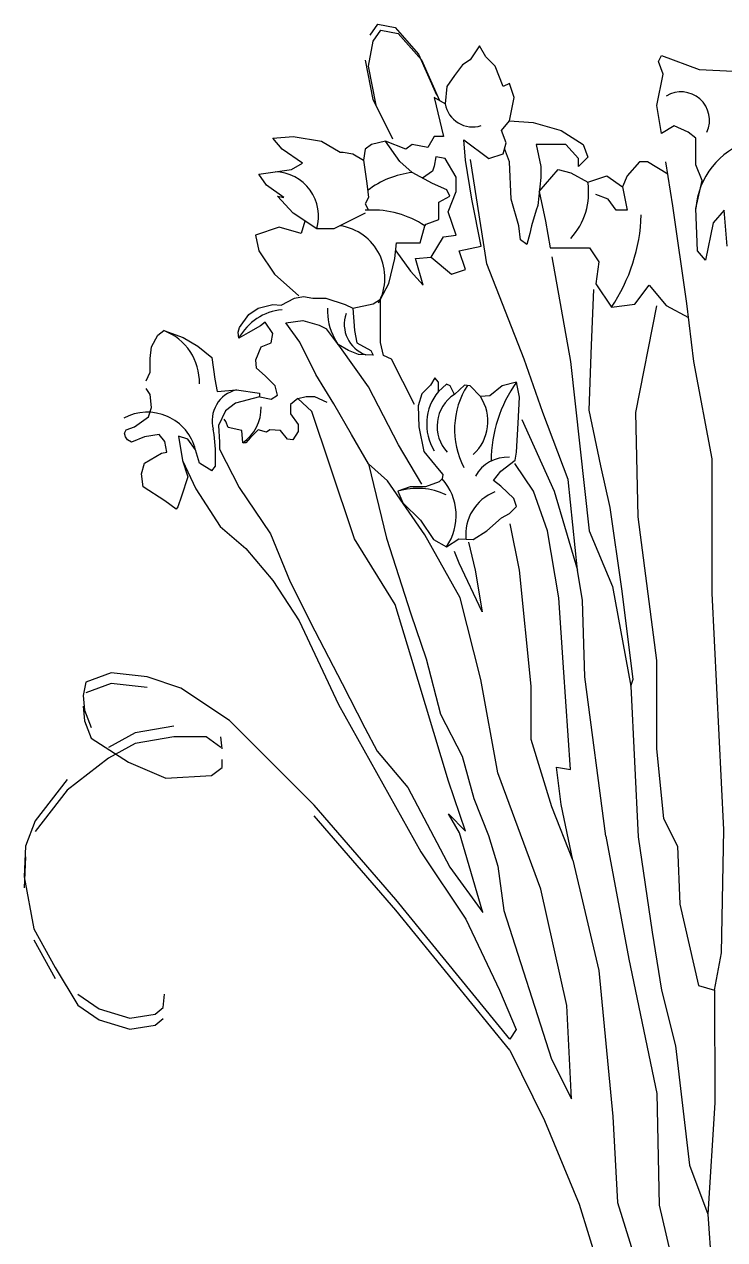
# Model space of a CAD drawing. Header units: inches. Extents: x 10 to 52.5, y 12.2 to 37.
# Drawn here: x 40.1351 to 40.2691, y 34.1819 to 34.4146 of the extents above; entities that cross this region are included whole.
import ezdxf

# ---------------------------------------------------------------- set-up
doc = ezdxf.new("R2010")
doc.units = ezdxf.units.IN
doc.header["$MEASUREMENT"] = 0
doc.layers.add('02', color=2, linetype='Continuous')

msp = doc.modelspace()

# ---------------------------------------------------------------- linework, layer by layer
at = {"layer": '02'}
for p, q in [((40.20125882430448, 34.4125140405726), (40.20275749532021, 34.4146100559214)), ((40.20275749532021, 34.4146100559214), (40.20605456349886, 34.41401119201913)), ((40.20182891944869, 34.41137499237669), (40.20332759046442, 34.41347100769639)), ((40.20332759046442, 34.41347100769639), (40.20662465864307, 34.41287214382322)), ((40.20605456349886, 34.41401119201913), (40.21055057072527, 34.40892087380638)), ((40.20662465864307, 34.41287214382322), (40.21112066610231, 34.40778182558137)), ((40.20092971795685, 34.40658410444161), (40.20182891944869, 34.41137499237669)), ((40.22220843295081, 34.41047390457828), (40.22041002996712, 34.40777902864505)), ((40.22340737199857, 34.40837788922948), (40.22220843295081, 34.41047390457828)), ((40.20185829382836, 34.40023738548047), (40.20035962281263, 34.40772315263752)), ((40.21055057072527, 34.40892087380638), (40.21399512803628, 34.40113288272408)), ((40.21112066610231, 34.40778182558137), (40.21456522318049, 34.39999383449907)), ((40.22041002996712, 34.40777902864505), (40.21891136477216, 34.40688073778296)), ((40.2252057691615, 34.40658130750529), (40.22340737199857, 34.40837788922948)), ((40.25642483015991, 34.40746070587778), (40.25702429968378, 34.40865842701754)), ((40.25732403165176, 34.40506526025132), (40.25642483015991, 34.40746070587778)), ((40.25702429968378, 34.40865842701754), (40.26421790556497, 34.40596355111342)), ((40.2024283892054, 34.39909833728456), (40.20092971795685, 34.40658410444161)), ((40.21891136477216, 34.40688073778296), (40.21741269352361, 34.40478472246326)), ((40.22670444017722, 34.4026887104323), (40.2252057691615, 34.40658130750529)), ((40.26421790556497, 34.40596355111342), (40.27081204774304, 34.40566412083575)), ((40.21741269352361, 34.40478472246326), (40.21591402832865, 34.4026887104323)), ((40.22790337363704, 34.40328757101673), (40.22670444017722, 34.4026887104323)), ((40.22880257512889, 34.4005926950835), (40.22790337363704, 34.40328757101673)), ((40.25612509819194, 34.39907664782953), (40.25732403165176, 34.40506526025132)), ((40.21561429053991, 34.39939497394374), (40.21351615582108, 34.4005926950835)), ((40.21351615582108, 34.4005926950835), (40.21531455880477, 34.39310693124429)), ((40.21591402832865, 34.4026887104323), (40.21561429053991, 34.39939497394374)), ((40.22790337363704, 34.39610123742608), (40.22880257512889, 34.4005926950835)), ((40.20560198845788, 34.39259980878563), (40.20185829382836, 34.40023738548047)), ((40.25702429968378, 34.39368689602128), (40.25612509819194, 34.39907664782953)), ((40.22640470820925, 34.39430465241315), (40.22790337363704, 34.39610123742608)), ((40.22790337363704, 34.39610123742608), (40.23243780862986, 34.39578711006328)), ((40.2273039097011, 34.39190920678669), (40.22640470820925, 34.39430465241315)), ((40.23243780862986, 34.39578711006328), (40.23783301758095, 34.39428995529892)), ((40.23783301758095, 34.39428995529892), (40.24202929307221, 34.39159507939479)), ((40.25942216637059, 34.39518405078564), (40.25702429968378, 34.39368689602128)), ((40.26211977084613, 34.39398632961678), (40.25942216637059, 34.39518405078564)), ((40.26361844186186, 34.39278860515918), (40.26211977084613, 34.39398632961678)), ((40.1826423971027, 34.39280889940568), (40.18653893480523, 34.39310832971245)), ((40.18444079426563, 34.39071288408599), (40.1826423971027, 34.39280889940568)), ((40.18653893480523, 34.39310832971245), (40.19193413793555, 34.39221003553251)), ((40.19193413793555, 34.39221003553251), (40.19553094367011, 34.39011402350155)), ((40.20152561632431, 34.39161117494808), (40.20032668286449, 34.39071288408599)), ((40.20422322079985, 34.39221003553251), (40.20152561632431, 34.39161117494808)), ((40.2069208252754, 34.38831743845952), (40.20422322079985, 34.39221003553251)), ((40.20812094710282, 34.39071148561783), (40.20422322079985, 34.39221003553251)), ((40.20931988615057, 34.39160977647992), (40.20812094710282, 34.39071148561783)), ((40.21231722236126, 34.39101091589549), (40.20931988615057, 34.39160977647992)), ((40.21351615582108, 34.39310693124429), (40.21231722236126, 34.39101091589549)), ((40.21531455880477, 34.39310693124429), (40.21351615582108, 34.39310693124429)), ((40.21951082847527, 34.38861547029813), (40.2192110965073, 34.39250807065986)), ((40.2192110965073, 34.39250807065986), (40.22400683570168, 34.38891490386453)), ((40.22670444017722, 34.38981319475573), (40.2273039097011, 34.39190920678669)), ((40.23873221907279, 34.39159507939479), (40.23303727815374, 34.39159507939479)), ((40.23303727815374, 34.39159507939479), (40.23393647964559, 34.38740305201503)), ((40.24113009158037, 34.38890020349066), (40.23873221907279, 34.39159507939479)), ((40.24202929307221, 34.39159507939479), (40.24292848851047, 34.38919963705706)), ((40.26361844186186, 34.38769828691733), (40.26361844186186, 34.39278860515918)), ((40.18833733778893, 34.38801800818186), (40.18444079426563, 34.39071288408599)), ((40.19553094367011, 34.39011402350155), (40.19613041342682, 34.39011402350155)), ((40.19613041342682, 34.39011402350155), (40.19792881617769, 34.38981459322389)), ((40.19792881617769, 34.38981459322389), (40.20002695112935, 34.38861686876629)), ((40.20032668286449, 34.39071288408599), (40.20002695112935, 34.38861686876629)), ((40.21382220890819, 34.38921572603289), (40.21352247694022, 34.38741914430869)), ((40.21562061189189, 34.38891629575522), (40.21382220890819, 34.38921572603289)), ((40.21771875243149, 34.3853231289599), (40.21562061189189, 34.38891629575522)), ((40.22400683570168, 34.38891490386453), (40.22670444017722, 34.38981319475573)), ((40.22794180722422, 34.38830134290623), (40.22700417493916, 34.39086120075666)), ((40.24113009158037, 34.38740305201503), (40.24113009158037, 34.38890020349066)), ((40.24292848851047, 34.38919963705706), (40.24202929307221, 34.38830134290623)), ((40.17994479262716, 34.38592199283306), (40.18623919724933, 34.38682028701299)), ((40.18623919724933, 34.38682028701299), (40.18833733778893, 34.38801800818186)), ((40.20002695112935, 34.38861686876629), (40.20062642065323, 34.38412541110887)), ((40.20931869778297, 34.38622142642856), (40.2069208252754, 34.38831743845952)), ((40.21322274497225, 34.38652085341749), (40.21126696663423, 34.38517341876872)), ((40.21352247694022, 34.38741914430869), (40.21322274497225, 34.38652085341749)), ((40.22070976752303, 34.38112970642982), (40.21951082847527, 34.38861547029813)), ((40.22361239195316, 34.36873447517286), (40.22050015684663, 34.38872148661761)), ((40.22824153895936, 34.38111500934468), (40.22794180722422, 34.38830134290623)), ((40.23363674488365, 34.38261216242103), (40.23724187314956, 34.38679859758707)), ((40.23393647964559, 34.38740305201503), (40.23393647964559, 34.38530703669534)), ((40.23724187314956, 34.38679859758707), (40.23963973983637, 34.38619973371391)), ((40.24202929307221, 34.38830134290623), (40.24113009158037, 34.38740305201503)), ((40.25282802419252, 34.3882957490336), (40.25043015750571, 34.38560087312948)), ((40.25432669520824, 34.3882957490336), (40.25282802419252, 34.3882957490336)), ((40.2582232331436, 34.38590030340714), (40.25432669520824, 34.3882957490336)), ((40.25918082180879, 34.37983837043288), (40.25784700676314, 34.38827732817157)), ((40.26481737532168, 34.38470398070643), (40.26361844186186, 34.38769828691733)), ((40.18144345782212, 34.3838259808021), (40.17994479262716, 34.38592199283306)), ((40.2132152354855, 34.38412541110887), (40.20931869778297, 34.38622142642856)), ((40.21771875243149, 34.38262825305577), (40.21771875243149, 34.3853231289599)), ((40.23393647964559, 34.38530703669534), (40.23333701012171, 34.37991728817582)), ((40.23963973983637, 34.38619973371391), (40.24293681383579, 34.38440315196061)), ((40.24293681383579, 34.38440315196061), (40.24653361980318, 34.38560087312948)), ((40.24653361980318, 34.38560087312948), (40.24953095601386, 34.38350486109852)), ((40.25043015750571, 34.38560087312948), (40.24953095601386, 34.38350486109852)), ((40.26361844186186, 34.37931422889818), (40.26481737532168, 34.38470398070643)), ((40.18474053182154, 34.38143053520474), (40.18144345782212, 34.3838259808021)), ((40.20062642065323, 34.38412541110887), (40.2009261526212, 34.38143053520474)), ((40.21591283996104, 34.38292768994), (40.2132152354855, 34.38412541110887)), ((40.21651230366415, 34.38172996548241), (40.21591283996104, 34.38292768994)), ((40.21622008141576, 34.37873565598278), (40.21771875243149, 34.38262825305577)), ((40.23363674488365, 34.38261216242103), (40.23484400064199, 34.37691738809229)), ((40.24683335153832, 34.38110941547205), (40.24443547903075, 34.38200770633415)), ((40.24953095601386, 34.38350486109852), (40.25043015750571, 34.37901340012326)), ((40.18653893480523, 34.37843622899385), (40.18354159859455, 34.38172996548241)), ((40.18354159859455, 34.38172996548241), (40.18474053182154, 34.38143053520474)), ((40.2009261526212, 34.38143053520474), (40.20032668286449, 34.38023281403588)), ((40.20032668286449, 34.38023281403588), (40.2009261526212, 34.37903508957828)), ((40.21441416871249, 34.38053224431354), (40.21651230366415, 34.38172996548241)), ((40.21441416871249, 34.37723850782498), (40.21441416871249, 34.38053224431354)), ((40.22250817050672, 34.37214678782624), (40.22070976752303, 34.38112970642982)), ((40.22974020997508, 34.37602469110283), (40.22824153895936, 34.38111500934468)), ((40.23333701012171, 34.37991728817582), (40.23303727815374, 34.37901899399589)), ((40.24833202278688, 34.37901340012326), (40.24683335153832, 34.38110941547205)), ((40.26184845772087, 34.36118382771969), (40.25918082180879, 34.37983837043288)), ((40.19103493644371, 34.37544192278295), (40.18653893480523, 34.37843622899385)), ((40.20032668286449, 34.37843622899385), (40.19672987712993, 34.37663964724055)), ((40.2009261526212, 34.37903508957828), (40.20032668286449, 34.37903508957828)), ((40.21201630202568, 34.37634021696289), (40.21441416871249, 34.37723850782498)), ((40.21771875243149, 34.37424419832536), (40.21622008141576, 34.37873565598278)), ((40.23303727815374, 34.37901899399589), (40.23213807689472, 34.37602469110283)), ((40.25043015750571, 34.37901340012326), (40.24833202278688, 34.37901340012326)), ((40.26391817382983, 34.37122960444543), (40.26361844186186, 34.37931422889818)), ((40.26901364475935, 34.37901479859141), (40.26691551004051, 34.37661935299406)), ((40.26961311451605, 34.37212789533663), (40.26901364475935, 34.37901479859141)), ((40.18384133032969, 34.37574135308972), (40.17934532310328, 34.37424420161409)), ((40.18803760000019, 34.37454363192086), (40.18384133032969, 34.37574135308972)), ((40.18878693562447, 34.3769390758884), (40.18803760000019, 34.37454363192086)), ((40.19433201044313, 34.37544192278295), (40.19103493644371, 34.37544192278295)), ((40.19672987712993, 34.37663964724055), (40.19433201044313, 34.37544192278295)), ((40.21081736297793, 34.37274704687883), (40.21171656446977, 34.37604078336739)), ((40.21171656446977, 34.37604078336739), (40.21201630202568, 34.37634021696289)), ((40.23003994194305, 34.3733298151987), (40.22974020997508, 34.37602469110283)), ((40.23213807689472, 34.37602469110283), (40.23183834492675, 34.37452753633846)), ((40.23484400064199, 34.37691738809229), (40.23574320213384, 34.37182706656171)), ((40.26691551004051, 34.37661935299406), (40.26541684484555, 34.3694330194034)), ((40.17934532310328, 34.37424420161409), (40.17994479262716, 34.3712498954323)), ((40.20602162378355, 34.36975274398577), (40.20632136133946, 34.37274704687883)), ((40.20632136133946, 34.37274704687883), (40.21081736297793, 34.37274704687883)), ((40.21291669211796, 34.37005077579528), (40.21532087992392, 34.37394476804769)), ((40.21532087992392, 34.37394476804769), (40.21771875243149, 34.37424419832536)), ((40.23123887540287, 34.37243152101877), (40.23003994194305, 34.3733298151987)), ((40.23183834492675, 34.37452753633846), (40.23123887540287, 34.37243152101877)), ((40.17994479262716, 34.3712498954323), (40.18294212907067, 34.36675843777488)), ((40.20617149244509, 34.3712498954323), (40.20902014836184, 34.36735589989115)), ((40.21831189501545, 34.37124849696414), (40.22250817050672, 34.37214678782624)), ((40.21951082847527, 34.36765533016882), (40.21831189501545, 34.37124849696414)), ((40.23574320213384, 34.37182706656171), (40.24323654580376, 34.37182706656171)), ((40.24323654580376, 34.37182706656171), (40.24503494878746, 34.36913219065758)), ((40.26541684484555, 34.3694330194034), (40.26391817382983, 34.37122960444543)), ((40.20482269032373, 34.36496185273285), (40.20602162378355, 34.36975274398577)), ((40.20991934985368, 34.36975134551761), (40.21291669211796, 34.37005077579528)), ((40.21141802110224, 34.36466102398703), (40.20991934985368, 34.36975134551761)), ((40.21291669211796, 34.37005077579528), (40.2168132298205, 34.36675703930672)), ((40.23072607801742, 34.35052409090571), (40.22361239195316, 34.36873447517286)), ((40.23606134378797, 34.37006694393352), (40.23961818390972, 34.3500799357775)), ((40.24503494878746, 34.36913219065758), (40.24443547903075, 34.36494016330693)), ((40.18294212907067, 34.36675843777488), (40.18761486988961, 34.36261699378377)), ((40.20902014836184, 34.36735589989115), (40.21141802110224, 34.36466102398703)), ((40.2168132298205, 34.36675703930672), (40.21951082847527, 34.36765533016882)), ((40.2032574174039, 34.36200566794145), (40.20482269032373, 34.36496185273285)), ((40.24361963486745, 34.3531890251092), (40.24406423988267, 34.36384876192318)), ((40.24443547903075, 34.36494016330693), (40.24743282129503, 34.3604487056495)), ((40.25192882270067, 34.36104756623394), (40.25462642717621, 34.36464073300016)), ((40.25462642717621, 34.36464073300016), (40.25792350117563, 34.36074813592717)), ((40.17983168256915, 34.36025221771564), (40.18263528948165, 34.3609892626759)), ((40.18263528948165, 34.3609892626759), (40.18425843129381, 34.3608418530261)), ((40.18425843129381, 34.3608418530261), (40.18676692629679, 34.36216853661466)), ((40.18676692629679, 34.36216853661466), (40.1885376270905, 34.36246335591426)), ((40.1885376270905, 34.36246335591426), (40.19030832765139, 34.36216853661466)), ((40.19030832765139, 34.36216853661466), (40.1928168228872, 34.36216853661466)), ((40.1928168228872, 34.36216853661466), (40.19650578322335, 34.3609892626759)), ((40.19650578322335, 34.3609892626759), (40.19798137187473, 34.36025221771564)), ((40.19798137187473, 34.36025221771564), (40.20182535411305, 34.36106925565986)), ((40.20182535411305, 34.36106925565986), (40.2032574174039, 34.36200566794145)), ((40.2032574174039, 34.35370604569329), (40.2032574174039, 34.36200566794145)), ((40.24743282129503, 34.3604487056495), (40.25192882270067, 34.36104756623394)), ((40.26318227276652, 34.3500799357775), (40.26184845772087, 34.36118382771969)), ((40.17629027516096, 34.35656698627866), (40.17806097595467, 34.35907294377688)), ((40.17806097595467, 34.35907294377688), (40.17983168256915, 34.36025221771564)), ((40.19798137187473, 34.36025221771564), (40.19827648378423, 34.35597734765037)), ((40.25606858670226, 34.36073967256237), (40.25206713597736, 34.34030850924904)), ((40.25792350117563, 34.36074813592717), (40.26217554077021, 34.35846088993134)), ((40.17599515743068, 34.3556825316395), (40.17629027516096, 34.35656698627866)), ((40.18027435322738, 34.35686180557826), (40.17791342279389, 34.3555351219897)), ((40.18115970641821, 34.35759885053852), (40.18027435322738, 34.35686180557826)), ((40.18263528948165, 34.3553877123399), (40.18115970641821, 34.35759885053852)), ((40.18514378448463, 34.35745144088872), (40.18839006810895, 34.35789366986722)), ((40.18779983846917, 34.35376620945175), (40.18514378448463, 34.35745144088872)), ((40.18839006810895, 34.35789366986722), (40.19148879880532, 34.35700921522806)), ((40.19148879880532, 34.35700921522806), (40.1929346170321, 34.35629811447001)), ((40.19560225294418, 34.35274486995189), (40.1929346170321, 34.35629811447001)), ((40.1594420786526, 34.35286213670628), (40.1606225495737, 34.3550732749049)), ((40.1606225495737, 34.3550732749049), (40.16180301490686, 34.35595772954406)), ((40.16180301490686, 34.35595772954406), (40.16549197501018, 34.3546310459555)), ((40.16549197501018, 34.3546310459555), (40.16829558797627, 34.35300954635608)), ((40.17614271641224, 34.35450325772985), (40.17599515743068, 34.3556825316395)), ((40.17791342279389, 34.3555351219897), (40.17614271641224, 34.35450325772985)), ((40.18234017175137, 34.35361880309068), (40.18263528948165, 34.3553877123399)), ((40.19517775914147, 34.35332398379109), (40.19443996469936, 34.35450325772985)), ((40.19827648378423, 34.35597734765037), (40.19871916049606, 34.35361880309068)), ((40.15914696674309, 34.35065099850766), (40.1594420786526, 34.35286213670628)), ((40.16829558797627, 34.35300954635608), (40.17095164196081, 34.35079840815746)), ((40.17938900585732, 34.35037579731437), (40.18042191220893, 34.35288175484169)), ((40.18042191220893, 34.35288175484169), (40.18234017175137, 34.35361880309068)), ((40.19089856334477, 34.34757502380529), (40.18779983846917, 34.35376620945175)), ((40.1970960186839, 34.35214470985233), (40.19517775914147, 34.35332398379109)), ((40.20093751894756, 34.34519422249872), (40.19560225294418, 34.35274486995189)), ((40.19901427822634, 34.35140766489206), (40.1970960186839, 34.35214470985233)), ((40.19871916049606, 34.35361880309068), (40.2013752144806, 34.35214470985233)), ((40.2013752144806, 34.35214470985233), (40.2018178909596, 34.35126025524227)), ((40.20381128751188, 34.35121615735119), (40.2032574174039, 34.35370604569329)), ((40.24317502985223, 34.34075266440635), (40.24361963486745, 34.3531890251092)), ((40.15914696674309, 34.34799763135965), (40.15914696674309, 34.35065099850766)), ((40.17095164196081, 34.35079840815746), (40.17154187160059, 34.34667094777109)), ((40.17953656460605, 34.34875429774405), (40.17938900585732, 34.35037579731437)), ((40.2018178909596, 34.35126025524227), (40.19901427822634, 34.35140766489206)), ((40.20533442739843, 34.35052452298117), (40.20381128751188, 34.35121615735119)), ((40.20754989618882, 34.34623638398483), (40.20533442739843, 34.35052452298117)), ((40.2342829237271, 34.34030850924904), (40.23072607801742, 34.35052409090571)), ((40.23961818390972, 34.3500799357775), (40.24317502985223, 34.31765656688953)), ((40.26673911288827, 34.33142539306431), (40.26318227276652, 34.3500799357775)), ((40.15840917230098, 34.34637613176022), (40.15914696674309, 34.34799763135965)), ((40.18115970641821, 34.34728020450569), (40.17953656460605, 34.34875429774405)), ((40.18307796619347, 34.34536388560667), (40.18115970641821, 34.34728020450569)), ((40.19429240571781, 34.3419734734693), (40.19089856334477, 34.34757502380529)), ((40.15914696674309, 34.34372276458311), (40.15840917230098, 34.34490203852187)), ((40.17154187160059, 34.34667094777109), (40.17198454831242, 34.34431239992267)), ((40.17198454831242, 34.34431239992267), (40.17567350841573, 34.34460721922227)), ((40.17567350841573, 34.34460721922227), (40.18010026319399, 34.34401758391181)), ((40.18352064267247, 34.34359497306872), (40.18307796619347, 34.34536388560667)), ((40.20671738996617, 34.3340903272678), (40.20093751894756, 34.34519422249872)), ((40.20976537079996, 34.34180991878969), (40.20754989618882, 34.34623638398483)), ((40.21281165080591, 34.34554474961482), (40.21115004048198, 34.34388482515936)), ((40.21364245014711, 34.34692801835484), (40.21281165080591, 34.34554474961482)), ((40.2143347848717, 34.34609805778604), (40.21364245014711, 34.34692801835484)), ((40.2143347848717, 34.34429980381395), (40.2143347848717, 34.34609805778604)), ((40.21585792475826, 34.34568307584271), (40.2143347848717, 34.34429980381395)), ((40.21655025948285, 34.34540642012729), (40.21585792475826, 34.34568307584271)), ((40.21738105882405, 34.34374649567184), (40.21655025948285, 34.34540642012729)), ((40.21931959838121, 34.34554474961482), (40.21738105882405, 34.34374649567184)), ((40.22042733859717, 34.34540642012729), (40.21931959838121, 34.34554474961482)), ((40.22236587838716, 34.34333151701725), (40.22042733859717, 34.34540642012729)), ((40.2265198867347, 34.34540642012729), (40.22416594750694, 34.34346984324515)), ((40.22928923145383, 34.34609805778604), (40.2265198867347, 34.34540642012729)), ((40.2298431015618, 34.34319318750062), (40.22928923145383, 34.34609805778604)), ((40.1594420786526, 34.34121680708489), (40.15914696674309, 34.34372276458311)), ((40.18010026319399, 34.34328053563371), (40.17552594966701, 34.34210126169495)), ((40.18010026319399, 34.34401758391181), (40.18010026319399, 34.34328053563371)), ((40.18012679447866, 34.34330015705785), (40.18234017175137, 34.34285792807935)), ((40.18234017175137, 34.34285792807935), (40.18352064267247, 34.34359497306872)), ((40.18741430840901, 34.34298462130249), (40.18602913790829, 34.3418260638195)), ((40.18741430840901, 34.34298462130249), (40.18903618013001, 34.3433295974159)), ((40.19012371018044, 34.34050403739678), (40.18741430840901, 34.34298462130249)), ((40.18903618013001, 34.3433295974159), (40.19064121493584, 34.3433295974159)), ((40.19064121493584, 34.3433295974159), (40.19299525917022, 34.34226065729166)), ((40.21115004048198, 34.34388482515936), (40.21045770575738, 34.34153326304516)), ((40.22416594750694, 34.34346984324515), (40.22236587838716, 34.34333151701725)), ((40.22956616650782, 34.33821341413426), (40.2298431015618, 34.34319318750062)), ((40.15885184901281, 34.33944789783567), (40.1594420786526, 34.34121680708489)), ((40.17360769012458, 34.34062717177443), (40.17227966604269, 34.33782639494751)), ((40.17552594966701, 34.34210126169495), (40.17360769012458, 34.34062717177443)), ((40.18602913790829, 34.3418260638195), (40.18602913790829, 34.34005715457027)), ((40.18602913790829, 34.34005715457027), (40.18750472073889, 34.33799342273272)), ((40.19356467863991, 34.33019156242375), (40.19012371018044, 34.34050403739678)), ((40.19768625414445, 34.3360771038337), (40.19429240571781, 34.3419734734693)), ((40.21045770575738, 34.34153326304516), (40.21059617619476, 34.33752177979335)), ((40.2391735788945, 34.32742799338888), (40.2342829237271, 34.34030850924904)), ((40.24539805492832, 34.33009292759237), (40.24317502985223, 34.34075266440635)), ((40.25206713597736, 34.34030850924904), (40.25251174099258, 34.32032150109302)), ((40.15619579502827, 34.33753157564792), (40.15885184901281, 34.33944789783567)), ((40.17227966604269, 34.33782639494751), (40.17242722479141, 34.33458339248904)), ((40.17363422699719, 34.33858306133192), (40.17333910926691, 34.33902528699258)), ((40.17407689788825, 34.33740378742226), (40.17363422699719, 34.33858306133192)), ((40.18750472073889, 34.33799342273272), (40.18750472073889, 34.3366667424329)), ((40.22928923145383, 34.33268033262578), (40.22956616650782, 34.33821341413426)), ((40.2302814730022, 34.33897604051748), (40.23650594880319, 34.3252072143427)), ((40.15427753548584, 34.33635230170916), (40.15457265321611, 34.33694194033745)), ((40.15442509423456, 34.33561525674889), (40.15427753548584, 34.33635230170916)), ((40.15486777094639, 34.33502562143843), (40.15442509423456, 34.33561525674889)), ((40.15457265321611, 34.33694194033745), (40.15619579502827, 34.33753157564792)), ((40.15811405457071, 34.33561525674889), (40.15560555956773, 34.33458339248904)), ((40.16091766730397, 34.33605748569829), (40.15811405457071, 34.33561525674889)), ((40.16195057365558, 34.33473080213884), (40.16091766730397, 34.33605748569829)), ((40.16637732843383, 34.3351730277995), (40.16460662764012, 34.33576266639869)), ((40.16460662764012, 34.33576266639869), (40.1653513839513, 34.33111230790968)), ((40.17139431261904, 34.33605748569829), (40.17124675387031, 34.33708934998725)), ((40.17168943034931, 34.33325670890048), (40.17139431261904, 34.33605748569829)), ((40.17673295187279, 34.33681414879396), (40.17407689788825, 34.33740378742226)), ((40.17688051085434, 34.33445560423428), (40.17673295187279, 34.33681414879396)), ((40.17835609368495, 34.33548746852324), (40.17747074631489, 34.33445560423428)), ((40.17983168256915, 34.33696155844376), (40.17835609368495, 34.33548746852324)), ((40.18145482438131, 34.3365193327831), (40.17983168256915, 34.33696155844376)), ((40.1820450540211, 34.33696155844376), (40.18145482438131, 34.3365193327831)), ((40.18411087231225, 34.33681414879396), (40.1820450540211, 34.33696155844376)), ((40.1854389022149, 34.33519264922364), (40.18411087231225, 34.33681414879396)), ((40.18750472073889, 34.3366667424329), (40.18647180856652, 34.33504523954474)), ((40.20093818903415, 34.33043709895577), (40.19768625414445, 34.3360771038337)), ((40.21059617619476, 34.33752177979335), (40.21156544597334, 34.33281865885368)), ((40.15560555956773, 34.33458339248904), (40.15486777094639, 34.33502562143843)), ((40.16239325036741, 34.33266707359002), (40.16195057365558, 34.33473080213884)), ((40.16785291126444, 34.33310929925068), (40.16637732843383, 34.3351730277995)), ((40.16859070570654, 34.33060334172336), (40.16785291126444, 34.33310929925068)), ((40.17168943034931, 34.3300137064129), (40.17168943034931, 34.33325670890048)), ((40.17242722479141, 34.33458339248904), (40.17243762417211, 34.33329443453698)), ((40.17243762417211, 34.33329443453698), (40.17622784465066, 34.32590196887617)), ((40.17747074631489, 34.33445560423428), (40.17688051085434, 34.33445560423428)), ((40.18647180856652, 34.33504523954474), (40.1854389022149, 34.33519264922364)), ((40.21116343988552, 34.32653967981463), (40.20671738996617, 34.3340903272678)), ((40.15811405457071, 34.33060334172336), (40.16136033819503, 34.33251966394022)), ((40.16136033819503, 34.33251966394022), (40.16239325036741, 34.33266707359002)), ((40.1653513839513, 34.33111230790968), (40.16637732843383, 34.32794997786408)), ((40.1653513839513, 34.33111230790968), (40.16793815615102, 34.32567197381871)), ((40.21156544597334, 34.33281865885368), (40.21447325530908, 34.32922215751609)), ((40.22624295750148, 34.32908382799945), (40.22901229639984, 34.33115873439823)), ((40.22901229639984, 34.33115873439823), (40.22928923145383, 34.33268033262578)), ((40.26673911288827, 34.30566436134399), (40.26673911288827, 34.33142539306431)), ((40.15752381911016, 34.32853961317454), (40.15811405457071, 34.33060334172336)), ((40.15781893684044, 34.32603365896506), (40.15752381911016, 34.32853961317454)), ((40.17095164196081, 34.32912925180284), (40.16859070570654, 34.33060334172336)), ((40.17095164196081, 34.32912925180284), (40.17168943034931, 34.3300137064129)), ((40.19826529231369, 34.31608864112644), (40.19356467863991, 34.33019156242375)), ((40.20093818903415, 34.33043709895577), (40.2043791572608, 34.31619606254975)), ((40.20461754813305, 34.32719097959347), (40.20093818903415, 34.33043709895577)), ((40.21447325530908, 34.32922215751609), (40.21516559003367, 34.32839219362944)), ((40.21516559003367, 34.32839219362944), (40.21502711959629, 34.32756223306063)), ((40.22485828223153, 34.32728557734521), (40.22624295750148, 34.32908382799945)), ((40.23250449784546, 34.3252072143427), (40.22894765795655, 34.33053708274969)), ((40.2471764749892, 34.322098125011), (40.24539805492832, 34.33009292759237)), ((40.16195057365558, 34.32338029181705), (40.15781893684044, 34.32603365896506)), ((40.16637732843383, 34.32794997786408), (40.1651968572799, 34.3242647464271)), ((40.21172872893958, 34.31689019370828), (40.20461754813305, 34.32719097959347)), ((40.20893457145876, 34.32604063480397), (40.20658062641024, 34.32521067094643)), ((40.21184238102733, 34.32604063480397), (40.20893457145876, 34.32604063480397)), ((40.21447325530908, 34.32700892491852), (40.21184238102733, 34.32604063480397)), ((40.21502711959629, 34.32756223306063), (40.21447325530908, 34.32700892491852)), ((40.22624295750148, 34.32617896103187), (40.22485828223153, 34.32728557734521)), ((40.22873536134585, 34.3238274022064), (40.22624295750148, 34.32617896103187)), ((40.24095199895537, 34.31010591943635), (40.2391735788945, 34.32742799338888)), ((40.1651968572799, 34.3242647464271), (40.1644590688914, 34.32220101787829)), ((40.16793815615102, 34.32567197381871), (40.17256712853423, 34.31846352862198)), ((40.17622784465066, 34.32590196887617), (40.18218389722033, 34.3170670701133)), ((40.20658062641024, 34.32521067094643), (40.20754989618882, 34.32299743831976)), ((40.22928923145383, 34.32230580397885), (40.22873536134585, 34.3238274022064)), ((40.23517213375754, 34.31765656688953), (40.23250449784546, 34.3252072143427)), ((40.23650594880319, 34.3252072143427), (40.24095199895537, 34.31010591943635)), ((40.16416395092829, 34.32175878892889), (40.16195057365558, 34.32338029181705)), ((40.1644590688914, 34.32220101787829), (40.16416395092829, 34.32175878892889)), ((40.20754989618882, 34.32299743831976), (40.21087311124875, 34.31967758943796)), ((40.22790456200465, 34.32092253195009), (40.22928923145383, 34.32230580397885)), ((40.24939950588605, 34.3065526716295), (40.2471764749892, 34.322098125011)), ((40.21087311124875, 34.31967758943796), (40.21336551509312, 34.31594275858373)), ((40.22361208321973, 34.31760268303918), (40.22638142211809, 34.32009257135218)), ((40.22638142211809, 34.32009257135218), (40.22790456200465, 34.32092253195009)), ((40.25251174099258, 34.32032150109302), (40.25606858670226, 34.29278384548383)), ((40.17256712853423, 34.31846352862198), (40.17746838680915, 34.31424726886911)), ((40.18218389722033, 34.3170670701133), (40.18597411793171, 34.30787156470473)), ((40.21848435383736, 34.30481341385752), (40.21172872893958, 34.31689019370828)), ((40.22098120870515, 34.31594275858373), (40.22361208321973, 34.31760268303918)), ((40.22983686798698, 34.31010591943635), (40.22805844792611, 34.31898903236146)), ((40.23739515883363, 34.30477605102936), (40.23517213375754, 34.31765656688953)), ((40.24317502985223, 34.31765656688953), (40.24762108000441, 34.30699683010465)), ((40.20605356139577, 34.30352031329534), (40.19826529231369, 34.31608864112644)), ((40.2043791572608, 34.31619606254975), (40.20904905079379, 34.30170949290044)), ((40.21336551509312, 34.31594275858373), (40.21585792475826, 34.3145594898437)), ((40.21585792475826, 34.3145594898437), (40.21821186398602, 34.31608108478252)), ((40.21821186398602, 34.31608108478252), (40.22098120870515, 34.31594275858373)), ((40.22005554601065, 34.31543578784334), (40.22138936687707, 34.31010591943635)), ((40.17746838680915, 34.31424726886911), (40.18264193679652, 34.30812689051385)), ((40.21827712594978, 34.31143838490829), (40.21738791591934, 34.31365916395447)), ((40.22272318192272, 34.30211111682587), (40.21827712594978, 34.31143838490829)), ((40.22138936687707, 34.31010591943635), (40.22272318192272, 34.30211111682587)), ((40.23205989306307, 34.28789813223415), (40.22983686798698, 34.31010591943635)), ((40.24190119849964, 34.30432047398648), (40.24095199895537, 34.31010591943635)), ((40.18264193679652, 34.30812689051385), (40.18767934092767, 34.30037441192547)), ((40.18597411793171, 34.30787156470473), (40.19066676740049, 34.29849575268457)), ((40.24762108000441, 34.30699683010465), (40.25117792594693, 34.28789813223415)), ((40.25162253096214, 34.28923059767698), (40.24939950588605, 34.3065526716295)), ((40.26896214378512, 34.26036047662495), (40.26673911288827, 34.30566436134399)), ((40.20904905079379, 34.29364519901577), (40.20605356139577, 34.30352031329534)), ((40.22245772402248, 34.28917575732925), (40.21848435383736, 34.30481341385752)), ((40.23828436886406, 34.29145137672316), (40.23739515883363, 34.30477605102936)), ((40.24234580351486, 34.28966333420834), (40.24190119849964, 34.30432047398648)), ((40.20904905079379, 34.30170949290044), (40.21199845159872, 34.29311576375625)), ((40.18767934092767, 34.30037441192547), (40.19521498084514, 34.28439295013089)), ((40.19066676740049, 34.29849575268457), (40.19590087803527, 34.28839872411339)), ((40.21623822334669, 34.26970552566348), (40.20904905079379, 34.29364519901577)), ((40.21199845159872, 34.29311576375625), (40.21470207404791, 34.28255775553993)), ((40.23961818390972, 34.27190852372445), (40.23828436886406, 34.29145137672316)), ((40.25606858670226, 34.29278384548383), (40.25606858670226, 34.27590592668861)), ((40.15171149778626, 34.2904489957204), (40.14685379979647, 34.28866112800318)), ((40.15861454173437, 34.28968276433301), (40.15171149778626, 34.2904489957204)), ((40.16502223127036, 34.28751178258102), (40.15861454173437, 34.28968276433301)), ((40.22568442076891, 34.27130034551959), (40.22245772402248, 34.28917575732925)), ((40.24635254438481, 34.25917018316107), (40.24234580351486, 34.28966333420834)), ((40.25117792594693, 34.28789813223415), (40.25162253096214, 34.28923059767698)), ((40.14685379979647, 34.28866112800318), (40.14634246482029, 34.28610702892769)), ((40.15171149778626, 34.28838359492369), (40.14685379979647, 34.28659572723558)), ((40.15861454173437, 34.2876173635654), (40.15171149778626, 34.28838359492369)), ((40.17437010477743, 34.28128616957696), (40.16502223127036, 34.28751178258102)), ((40.19590087803527, 34.28839872411339), (40.20023255944698, 34.27992443525585)), ((40.23205989306307, 34.27768255057748), (40.23205989306307, 34.28789813223415)), ((40.25117792594693, 34.28789813223415), (40.25257173027358, 34.25901658923834)), ((40.14634246482029, 34.28610702892769), (40.14659812939799, 34.28329752159192)), ((40.19521498084514, 34.28439295013089), (40.21096603465713, 34.2561412483978)), ((40.14634246482029, 34.28404162816008), (40.14659812939799, 34.28123212079521)), ((40.14659812939799, 34.28329752159192), (40.14787646998166, 34.27997719441777)), ((40.21470207404791, 34.28255775553993), (40.2188803941056, 34.27445509614193)), ((40.14659812939799, 34.28123212079521), (40.14787646998166, 34.27791179365016)), ((40.16372791012264, 34.28023260596677), (40.15631352514475, 34.27895555479921)), ((40.19057308077327, 34.26509957510865), (40.17437010477743, 34.28128616957696)), ((40.20023255944698, 34.27992443525585), (40.20257888418137, 34.27541683256862)), ((40.14787646998166, 34.27791179365016), (40.15503518456108, 34.27331441859718)), ((40.15631352514475, 34.27895555479921), (40.15120016257725, 34.27614604743434)), ((40.16372791012264, 34.27816720519917), (40.15631352514475, 34.2768901540025)), ((40.1698639486961, 34.27816720519917), (40.16372791012264, 34.27816720519917)), ((40.17267630026191, 34.27612392593295), (40.1698639486961, 34.27816720519917)), ((40.17293196507244, 34.27589063917407), (40.17267630026191, 34.27818932670056)), ((40.23606134378797, 34.26480203142859), (40.23205989306307, 34.27768255057748)), ((40.15631352514475, 34.2768901540025), (40.15120016257725, 34.27408064666673)), ((40.20257888418137, 34.27541683256862), (40.20844995403177, 34.26850854329535)), ((40.25606858670226, 34.27590592668861), (40.25740240174792, 34.26258125567114)), ((40.15120016257725, 34.27408064666673), (40.14327444262317, 34.26795081218592)), ((40.15503518456108, 34.27331441859718), (40.1621938991405, 34.27024950300114)), ((40.17293196507244, 34.27229277897862), (40.17293196507244, 34.27382523840646)), ((40.2188803941056, 34.27445509614193), (40.22109244890026, 34.26635243677305)), ((40.1621938991405, 34.27024950300114), (40.17088661888129, 34.27076031952168)), ((40.17088661888129, 34.27076031952168), (40.17293196507244, 34.27229277897862)), ((40.23389783651083, 34.24902934034475), (40.22568442076891, 34.27130034551959)), ((40.23783976384885, 34.26524618987463), (40.23695055381841, 34.27235268217049)), ((40.23695055381841, 34.27235268217049), (40.23961818390972, 34.27190852372445)), ((40.14327444262317, 34.27001621295352), (40.13713840404971, 34.26209851075549)), ((40.14327444262317, 34.26795081218592), (40.13713840404971, 34.26003310995878)), ((40.20844995403177, 34.26850854329535), (40.21653776881731, 34.25324700188361)), ((40.21953325821533, 34.26012965696867), (40.21623822334669, 34.26970552566348)), ((40.22109244890026, 34.26635243677305), (40.22392440480626, 34.25928572161359)), ((40.20615286995172, 34.24704530134335), (40.19057308077327, 34.26509957510865)), ((40.2183350646913, 34.25983041138392), (40.21623822334669, 34.26342136171883)), ((40.21623822334669, 34.26342136171883), (40.21953325821533, 34.26012965696867)), ((40.24006278892494, 34.25458644977192), (40.23606134378797, 34.26480203142859)), ((40.24006278892494, 34.25458644977192), (40.23783976384885, 34.26524618987463)), ((40.13713840404971, 34.26209851075549), (40.13534872243627, 34.25724572744224)), ((40.20615286995172, 34.24497990057574), (40.19057308077327, 34.26303417434104)), ((40.25740240174792, 34.26258125567114), (40.26007003183923, 34.25725138397542)), ((40.22282829890474, 34.24456886994307), (40.2183350646913, 34.25983041138392)), ((40.22392440480626, 34.25928572161359), (40.22568442076891, 34.25342493373904)), ((40.24635254438481, 34.25917018316107), (40.25079860035776, 34.2356299271982)), ((40.25257173027358, 34.25901658923834), (40.25523936036489, 34.2408062050003)), ((40.26851753876991, 34.23682022066208), (40.26896214378512, 34.26036047662495)), ((40.13534872243627, 34.25724572744224), (40.13509305785856, 34.25137130119259)), ((40.26007003183923, 34.25725138397542), (40.26051463685445, 34.24614749200413)), ((40.13534872243627, 34.25518032664553), (40.13509305785856, 34.24930590042499)), ((40.21096603465713, 34.2561412483978), (40.21955751730575, 34.24326705863353)), ((40.24006278892494, 34.25458644977192), (40.24501696401722, 34.23345791968171)), ((40.21653776881731, 34.25324700188361), (40.22282829890474, 34.24456886994307)), ((40.22568442076891, 34.25342493373904), (40.22685776683948, 34.24492678518294)), ((40.13509305785856, 34.25137130119259), (40.13688273365124, 34.24141032301708)), ((40.22796457480154, 34.22027516671227), (40.20615286995172, 34.24704530134335)), ((40.2388845492199, 34.22675833185207), (40.23389783651083, 34.24902934034475)), ((40.22796457480154, 34.21820976594466), (40.20615286995172, 34.24497990057574)), ((40.22685776683948, 34.24492678518294), (40.23595118741951, 34.21650194729449)), ((40.26051463685445, 34.24614749200413), (40.26407148279696, 34.23060204194047)), ((40.21955751730575, 34.24326705863353), (40.22600112935043, 34.22967763207856)), ((40.13688273365124, 34.24141032301708), (40.14097342603355, 34.2340034373396)), ((40.25523936036489, 34.2408062050003), (40.25701778042576, 34.22970230974028)), ((40.13688273365124, 34.23934492224947), (40.14097342603355, 34.23193803654289)), ((40.25079860035776, 34.2356299271982), (40.25613386612832, 34.20986889547788)), ((40.26718371790349, 34.22971372836622), (40.26851753876991, 34.23682022066208)), ((40.14097342603355, 34.2340034373396), (40.14531978881433, 34.22682984168063)), ((40.24501696401722, 34.23345791968171), (40.24768459410853, 34.20547610562647)), ((40.26407148279696, 34.23060204194047), (40.26718371790349, 34.22971372836622)), ((40.14531978881433, 34.22889524247734), (40.14941048119663, 34.22608573511246)), ((40.16168256393149, 34.22634114669057), (40.16193822850919, 34.22889524247734)), ((40.22600112935043, 34.22967763207856), (40.22922293828315, 34.22216768528455)), ((40.25701778042576, 34.22970230974028), (40.25968541633784, 34.2190425729263)), ((40.26718371790349, 34.22971372836622), (40.26724899732954, 34.20809227158901)), ((40.14531978881433, 34.22682984168063), (40.14941048119663, 34.22402033434486)), ((40.14941048119663, 34.22608573511246), (40.15529085495955, 34.22429786742435)), ((40.16014855294934, 34.22506409549391), (40.16168256393149, 34.22634114669057)), ((40.2397645601116, 34.20888292007152), (40.2388845492199, 34.22675833185207)), ((40.14941048119663, 34.22402033434486), (40.15529085495955, 34.22223246662764)), ((40.15529085495955, 34.22429786742435), (40.16014855294934, 34.22506409549391)), ((40.16014855294934, 34.2229986947263), (40.16168256393149, 34.22427574589386)), ((40.15529085495955, 34.22223246662764), (40.16014855294934, 34.2229986947263)), ((40.22922293828315, 34.22216768528455), (40.22796457480154, 34.22027516671227)), ((40.25968541633784, 34.2190425729263), (40.2623565768402, 34.19614883757316)), ((40.22796457480154, 34.21820976594466), (40.23463134291097, 34.20475441413004)), ((40.23595118741951, 34.21650194729449), (40.2397645601116, 34.20888292007152)), ((40.25613386612832, 34.20986889547788), (40.25657847114353, 34.1885494185903)), ((40.26724899732954, 34.20809227158901), (40.26591518228388, 34.18677279467232)), ((40.24768459410853, 34.20547610562647), (40.24857380995973, 34.1890423452773)), ((40.23463134291097, 34.20475441413004), (40.24124413389227, 34.18871103058922)), ((40.2623565768402, 34.19614883757316), (40.26591518228388, 34.18677279467232)), ((40.24124413389227, 34.18871103058922), (40.24738457669019, 34.16889272901466)), ((40.24857380995973, 34.1890423452773), (40.25479828599355, 34.16905533712128)), ((40.25657847114353, 34.1885494185903), (40.26280294135659, 34.16145591810931)), ((40.26591518228388, 34.18677279467232), (40.26813820735997, 34.15479358097076))]:
    msp.add_line(p, q, dxfattribs=at)
for centre, radius, start, end in [((40.26077097151875, 34.39624267852054), 0.005436002303407988, 335.475957500059, 121.5886373397373), ((40.22090820488966, 34.40033639476172), 0.005376969418855091, 190.0835414986963, 287.3595013681298), ((40.27801379198655, 34.37839115309765), 0.01442491494709424, 106.9458910060118, 176.3310346544158), ((40.18288701316788, 34.37787124369646), 0.008502367529751228, 343.3979364552868, 88.61853456424481), ((40.21107101799435, 34.36955672540938), 0.01675657741299961, 96.00268581416097, 127.9061270400806), ((40.23001048886663, 34.38246288465456), 0.01307113298952186, 317.4494226650593, 8.536481607221585), ((40.20171971000246, 34.3609552365437), 0.01809725997707219, 56.4684545939613, 92.51320233837197), ((40.22002054248451, 34.37903643816247), 0.03312003657338541, 325.8595683676049, 358.4059473793481), ((40.19403340630679, 34.3660895339039), 0.01006330048583563, 331.5372316237704, 81.44192851538818), ((40.18534187586493, 34.34955243097505), 0.01044678040586095, 95.12798701238968, 151.7116397295146), ((40.20348013202175, 34.35958797293137), 0.01037202748966419, 176.3252330769638, 209.3559292081722), ((40.2025569315113, 34.3571956660366), 0.006240418423758363, 161.0177595729918, 249.936496948864), ((40.15801180676072, 34.34606590981133), 0.01059345813457707, 358.4214546584431, 69.02982055080655), ((40.17710813866443, 34.33870022465129), 0.006078712700768063, 103.6510987235714, 195.367107346134), ((40.23323166566416, 34.33702119815865), 0.01580879776314983, 147.6703301821041, 207.2797498035563), ((40.25034485068618, 34.33099771544806), 0.02591060468491076, 144.3532530174985, 180), ((40.22191288518234, 34.33804291432028), 0.009827322740283934, 140.4550772501583, 211.1666792822995), ((40.22139114616885, 34.33762501684254), 0.007318012252205511, 123.2281960881886, 222.507506477321), ((40.2153279072184, 34.33859244044874), 0.008484803087052266, 311.7810236033719, 33.95468251072739), ((40.15862018391936, 34.3308392578096), 0.009507699147762397, 13.81326191411401, 118.3157846964322), ((40.17221418731361, 34.34121257832743), 0.00821165464659347, 304.6287117623968, 1.195007046825003), ((40.22754359976835, 34.32467881404449), 0.007042485116248407, 87.06202066810773, 150.7908402714156), ((40.20731054838262, 34.32054127217856), 0.01043261048244614, 325.0141930778583, 42.29764979464978), ((40.21029032264351, 34.31299508610977), 0.0127664544291215, 64.26805396859089, 106.8927765547114), ((40.22833561953603, 34.31689280042195), 0.00878336603885077, 111.3688660877741, 185.7558372642612)]:
    msp.add_arc(centre, radius, start, end, dxfattribs=at)

doc.saveas('drawing.dxf')
